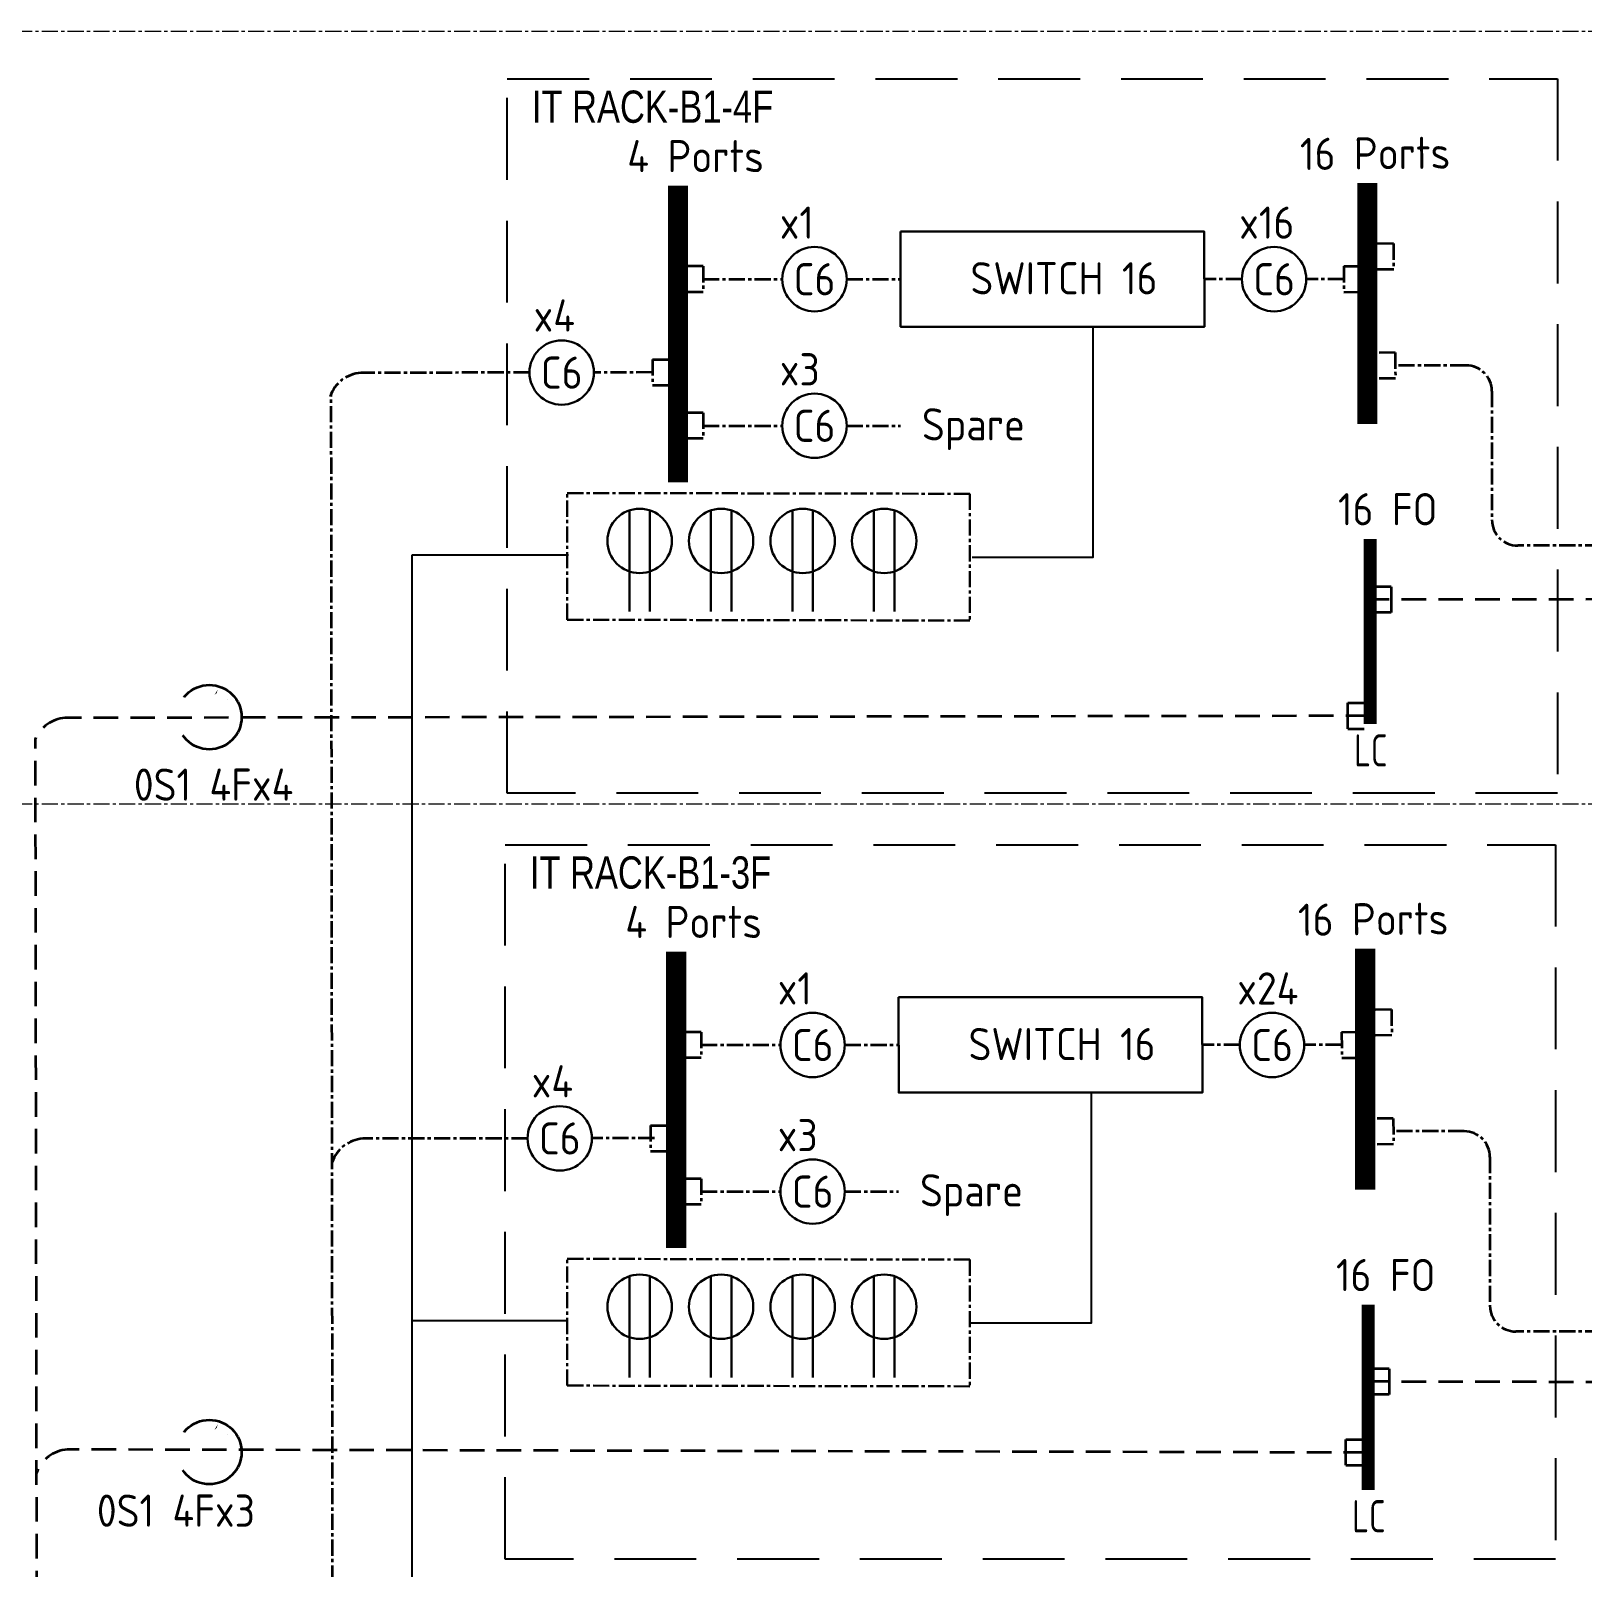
# Model space of a CAD drawing. Header units: millimetres. Extents: x -197 to 1453, y -101 to 618.
# Drawn here: x -5.4 to 115, y 367.3 to 486.6 of the extents above; entities that cross this region are included whole.
import ezdxf
from ezdxf.enums import TextEntityAlignment as Align

# ---------------------------------------------------------------- set-up
doc = ezdxf.new("R2010")
doc.units = ezdxf.units.MM
for name, pattern in [('HC-B_EC0-112 ZONE B-TELEPHONE & DATA SYSTEM SCHEMATIC (200529)$0$x-219010-E-00_Tell & Data System Schematic$0$CENTER', [2, 1.25, -0.25, 0.25, -0.25]), ('HC-B_EC0-112 ZONE B-TELEPHONE & DATA SYSTEM SCHEMATIC (200529)$0$x-219010-E-00_Tell & Data System Schematic$0$GEC-COMM_CENTER2', [28.575, 19.05, -3.175, 3.175, -3.175]), ('HC-B_EC0-112 ZONE B-TELEPHONE & DATA SYSTEM SCHEMATIC (200529)$0$x-219010-E-00_Tell & Data System Schematic$0$GEC-COMM_HIDDEN', [9.525, 6.35, -3.175]), ('HC-B_EC0-112 ZONE B-TELEPHONE & DATA SYSTEM SCHEMATIC (200529)$0$xx-219010_E-Tell & Data System Floor line$0$CENTER', [2, 1.25, -0.25, 0.25, -0.25])]:
    doc.linetypes.add(name, pattern=pattern)
for name, color, linetype in [('HC-B_EC0-112 ZONE B-TELEPHONE & DATA SYSTEM SCHEMATIC (200529)$0$GEC- E-TEXT', 7, 'Continuous'), ('HC-B_EC0-112 ZONE B-TELEPHONE & DATA SYSTEM SCHEMATIC (200529)$0$GEC-E-COMM-ENCL', 7, 'HC-B_EC0-112 ZONE B-TELEPHONE & DATA SYSTEM SCHEMATIC (200529)$0$x-219010-E-00_Tell & Data System Schematic$0$GEC-COMM_CENTER2'), ('HC-B_EC0-112 ZONE B-TELEPHONE & DATA SYSTEM SCHEMATIC (200529)$0$GEC-E-COMM-POWR-WIRE', 4, 'Continuous'), ('HC-B_EC0-112 ZONE B-TELEPHONE & DATA SYSTEM SCHEMATIC (200529)$0$GEC-G-ANNO-TEXT-EN', 7, 'Continuous')]:
    doc.layers.add(name, color=color, linetype=linetype)
for name, color, linetype, lineweight in [('HC-B_EC0-112 ZONE B-TELEPHONE & DATA SYSTEM SCHEMATIC (200529)$0$GEC-E-COMM-CABLE-CAT6', 3, 'HC-B_EC0-112 ZONE B-TELEPHONE & DATA SYSTEM SCHEMATIC (200529)$0$x-219010-E-00_Tell & Data System Schematic$0$CENTER', 35), ('HC-B_EC0-112 ZONE B-TELEPHONE & DATA SYSTEM SCHEMATIC (200529)$0$GEC-E-COMM-DIAG-EQPM', 6, 'Continuous', 30), ('HC-B_EC0-112 ZONE B-TELEPHONE & DATA SYSTEM SCHEMATIC (200529)$0$GEC-E-COMM-FEED', 5, 'HC-B_EC0-112 ZONE B-TELEPHONE & DATA SYSTEM SCHEMATIC (200529)$0$x-219010-E-00_Tell & Data System Schematic$0$CENTER', 50), ('HC-B_EC0-112 ZONE B-TELEPHONE & DATA SYSTEM SCHEMATIC (200529)$0$GEC-E-COMM-OPTICAL FIBER- 4F', 5, 'HC-B_EC0-112 ZONE B-TELEPHONE & DATA SYSTEM SCHEMATIC (200529)$0$x-219010-E-00_Tell & Data System Schematic$0$GEC-COMM_HIDDEN', 35), ('HC-B_EC0-112 ZONE B-TELEPHONE & DATA SYSTEM SCHEMATIC (200529)$0$GEC-E-DIAG-BORD', 7, 'HC-B_EC0-112 ZONE B-TELEPHONE & DATA SYSTEM SCHEMATIC (200529)$0$x-219010-E-00_Tell & Data System Schematic$0$CENTER', 18), ('HC-B_EC0-112 ZONE B-TELEPHONE & DATA SYSTEM SCHEMATIC (200529)$0$GEC-E-DIAG-EQPM', 6, 'Continuous', 30), ('HC-B_EC0-112 ZONE B-TELEPHONE & DATA SYSTEM SCHEMATIC (200529)$0$xx-219010_E-Tell & Data System Floor line$0$GEC-G-DIAG-FLOR', 8, 'HC-B_EC0-112 ZONE B-TELEPHONE & DATA SYSTEM SCHEMATIC (200529)$0$xx-219010_E-Tell & Data System Floor line$0$CENTER', 9)]:
    doc.layers.add(name, color=color, linetype=linetype, lineweight=lineweight)
doc.styles.add('HC-B_EC0-112 ZONE B-TELEPHONE & DATA SYSTEM SCHEMATIC (200529)$0$x-219010-E-00_Tell & Data System Schematic$0$GEC-EN_Text Style-2.5mm-Isocp', font='isocp.shx', dxfattribs={"width": 0.8, "height": 2.5})
doc.styles.add('HC-B_EC0-112 ZONE B-TELEPHONE & DATA SYSTEM SCHEMATIC (200529)$0$x-219010-E-00_Tell & Data System Schematic$0$GEC-Text stype-EN', font='isocp.shx', dxfattribs={"height": 2.5})
doc.styles.add('HC-B_EC0-112 ZONE B-TELEPHONE & DATA SYSTEM SCHEMATIC (200529)$0$x-219010-E-00_Tell & Data System Schematic$0$GEC-VN_Text Style-2.5mm-Hoatbif-WF 0.8', font='hoatbif.shx', dxfattribs={"width": 0.8, "height": 2.5})

# ---------------------------------------------------------------- blocks, each defined once
blk = doc.blocks.new('HC-B_EC0-112 ZONE B-TELEPHONE & DATA SYSTEM SCHEMATIC (200529)$0$xx-219010_E-Tell & Data System Floor line', base_point=(-18, 186.01))
at = {"layer": 'HC-B_EC0-112 ZONE B-TELEPHONE & DATA SYSTEM SCHEMATIC (200529)$0$xx-219010_E-Tell & Data System Floor line$0$GEC-G-DIAG-FLOR'}
for p, q in [((3.32, 672.57), (356.82, 672.57)), ((3.32, 612.57), (356.82, 612.57))]:
    blk.add_line(p, q, dxfattribs=at)
blk = doc.blocks.new('HC-B_EC0-112 ZONE B-TELEPHONE & DATA SYSTEM SCHEMATIC (200529)$0$x-219010-E-00_Tell & Data System Schematic$0$GEC-E_COMMS-DENOTES NUMBER OF FIRES')
for points in [[(0.57, 1.87, 0, 1, 0), (-0.38, 0.4, 0, 0, 0), (-1.7, -1.84, 0, 0, 0)], [(1.43, 1.38, 0, 1, 0), (0.51, -0.21, 0, 0, 0), (-0.77, -2.38, 0, 0, 0)]]:
    blk.add_lwpolyline(points, format="xyseb")
blk.add_circle((0, 0), 2.5)
at = {"color": 7, "style": 'HC-B_EC0-112 ZONE B-TELEPHONE & DATA SYSTEM SCHEMATIC (200529)$0$x-219010-E-00_Tell & Data System Schematic$0$GEC-EN_Text Style-2.5mm-Isocp'}
for tag, p in [('GEC-NAME', (4.35, 2.97)), ('DESCRIPTION-1', (4.35, -0.53)), ('DESCRIPTION-2', (4.35, -4.03)), ('SPARE', (4.35, -7.53))]:
    blk.add_attdef(tag, p, '', height=2.5, dxfattribs=at)
blk = doc.blocks.new('*U123')
at = {"ltscale": 0.2}
blk.add_lwpolyline([(-11.79, 3.7), (11.78, 3.7), (11.79, -3.7), (-11.78, -3.7)], close=True, dxfattribs=at)
at = {"color": 7, "style": 'HC-B_EC0-112 ZONE B-TELEPHONE & DATA SYSTEM SCHEMATIC (200529)$0$x-219010-E-00_Tell & Data System Schematic$0$GEC-EN_Text Style-2.5mm-Isocp'}
for tag, p in [('GEC-NAME', (16.83, 3.64)), ('DESCRIPTION-1', (16.83, 0.14)), ('DESCRIPTION-2', (16.83, -3.36)), ('SPARE', (16.83, -6.86))]:
    blk.add_attdef(tag, p, '', height=2.5, dxfattribs=at)
blk = doc.blocks.new('HC-B_EC0-112 ZONE B-TELEPHONE & DATA SYSTEM SCHEMATIC (200529)$0$x-219010-E-00_Tell & Data System Schematic$0$GEC-E_COMMS-CONNECTION')
for p, q in [((0, 1), (0, -1)), ((0, 1), (1.25, 1)), ((0, -1), (1.25, -1))]:
    blk.add_line(p, q)
at = {"color": 7, "style": 'HC-B_EC0-112 ZONE B-TELEPHONE & DATA SYSTEM SCHEMATIC (200529)$0$x-219010-E-00_Tell & Data System Schematic$0$GEC-EN_Text Style-2.5mm-Isocp'}
for tag, p in [('GEC-NAME', (5.97, 2.04)), ('DESCRIPTION-1', (5.97, -1.46)), ('DESCRIPTION-2', (5.97, -4.96)), ('SPARE', (5.97, -8.46))]:
    blk.add_attdef(tag, p, '', height=2.5, dxfattribs=at)
blk = doc.blocks.new('HC-B_EC0-112 ZONE B-TELEPHONE & DATA SYSTEM SCHEMATIC (200529)$0$x-219010-E-00_Tell & Data System Schematic$0$GEC-E_COMMS-CABLE-CAT.6')
blk.add_circle((0, 0), 2.5)
at = {"color": 7, "style": 'HC-B_EC0-112 ZONE B-TELEPHONE & DATA SYSTEM SCHEMATIC (200529)$0$x-219010-E-00_Tell & Data System Schematic$0$GEC-EN_Text Style-2.5mm-Isocp'}
for tag, p in [('DESCRIPTION-1', (8.39, 0.28)), ('DESCRIPTION-2', (8.39, -3.22)), ('SPARE', (8.39, -6.72))]:
    blk.add_attdef(tag, p, '', height=2.5, dxfattribs=at)
blk.add_attdef('GEC-NAME', text='', height=2.5, dxfattribs=at).set_placement((0, 0), align=Align.MIDDLE)
blk = doc.blocks.new('HC-B_EC0-112 ZONE B-TELEPHONE & DATA SYSTEM SCHEMATIC (200529)$0$x-219010-E-00_Tell & Data System Schematic$0$GEC-E_M_RECEPTACLE-DUPLEX-WALL')
for p, q in [((-0.8, 0), (-0.8, 7.86)), ((0.8, 0), (0.8, 7.86))]:
    blk.add_line(p, q)
blk.add_circle((0, 5.49), 2.5)
at = {"style": 'HC-B_EC0-112 ZONE B-TELEPHONE & DATA SYSTEM SCHEMATIC (200529)$0$x-219010-E-00_Tell & Data System Schematic$0$GEC-Text stype-EN'}
for tag, p in [('1300', (7.34, 7.23)), ('AC', (7.34, 3.21)), ('IP54', (7.34, -1.01)), ('OTHER', (7.34, -4.98))]:
    blk.add_attdef(tag, text='', height=2.5, dxfattribs=at).set_placement(p, align=Align.MIDDLE_LEFT)
blk = doc.blocks.new('HC-B_EC0-112 ZONE B-TELEPHONE & DATA SYSTEM SCHEMATIC (200529)')
at = {"layer": 'HC-B_EC0-112 ZONE B-TELEPHONE & DATA SYSTEM SCHEMATIC (200529)$0$GEC-E-COMM-CABLE-CAT6'}
for p, q in [((33.3, 460.05), (20.22, 460.03)), ((42.84, 460.07), (38.3, 460.06)), ((107.98, 458.61), (107.98, 448.62)), ((128.46, 446.62), (109.98, 446.62)), ((33.15, 400.6), (20.37, 400.58)), ((42.99, 400.61), (38.15, 400.61)), ((107.83, 399.16), (107.83, 387.61)), ((128.46, 385.61), (109.83, 385.61))]:
    blk.add_line(p, q, dxfattribs=at)
for points in [[(46.77, 467.3), (52.92, 467.3)], [(57.92, 467.3), (62.09, 467.3)], [(88.58, 467.3), (85.67, 467.3)], [(96.49, 467.3), (93.58, 467.3)], [(105.98, 460.6), (100.48, 460.6)], [(46.77, 455.92), (52.92, 455.92)], [(57.92, 455.92), (62.09, 455.92)], [(46.62, 407.85), (52.77, 407.85)], [(57.77, 407.85), (61.94, 407.85)], [(88.42, 407.85), (85.51, 407.85)], [(96.33, 407.85), (93.42, 407.85)], [(105.83, 401.15), (100.33, 401.15)], [(46.62, 396.47), (52.77, 396.47)], [(57.77, 396.47), (61.94, 396.47)]]:
    blk.add_lwpolyline(points, dxfattribs=at)
blk.add_lwpolyline([(139.98, 180.4), (20.25, 180.21, -0.414214), (18.24, 182.2), (17.92, 458.4)], format="xyb", dxfattribs=at)
for centre, radius, start, end in [((20.41, 457.32), 2.72, 94.0557, 161.2), ((105.98, 458.6), 2, 359.9992, 89.9992), ((109.98, 448.62), 2, 179.9992, 269.9992), ((105.83, 399.15), 2, 359.9992, 89.9992), ((20.56, 397.87), 2.72, 94.0557, 161.2), ((109.83, 387.61), 2, 179.9992, 269.9992)]:
    blk.add_arc(centre, radius, start, end, dxfattribs=at)
at = {"layer": 'HC-B_EC0-112 ZONE B-TELEPHONE & DATA SYSTEM SCHEMATIC (200529)$0$GEC-E-COMM-ENCL', "linetype": 'HC-B_EC0-112 ZONE B-TELEPHONE & DATA SYSTEM SCHEMATIC (200529)$0$x-219010-E-00_Tell & Data System Schematic$0$GEC-COMM_HIDDEN'}
for points in [[(31.58, 482.85), (113.07, 482.85), (113.07, 427.39), (31.58, 427.39)], [(31.42, 423.39), (112.92, 423.39), (112.92, 367.94), (31.42, 367.94)]]:
    blk.add_lwpolyline(points, close=True, dxfattribs=at)
at = {"layer": 'HC-B_EC0-112 ZONE B-TELEPHONE & DATA SYSTEM SCHEMATIC (200529)$0$GEC-E-COMM-FEED', "color": 3, "const_width": 1.56}
for points in [[(44.83, 451.53), (44.83, 474.55)], [(98.31, 456.06), (98.31, 474.77)], [(44.68, 392.08), (44.68, 415.1)], [(98.15, 396.61), (98.15, 415.32)]]:
    blk.add_lwpolyline(points, dxfattribs=at)
at = {"layer": 'HC-B_EC0-112 ZONE B-TELEPHONE & DATA SYSTEM SCHEMATIC (200529)$0$GEC-E-COMM-FEED', "const_width": 1}
for points in [[(98.54, 447.14), (98.54, 432.76)], [(98.38, 387.69), (98.38, 373.31)]]:
    blk.add_lwpolyline(points, dxfattribs=at)
at = {"layer": 'HC-B_EC0-112 ZONE B-TELEPHONE & DATA SYSTEM SCHEMATIC (200529)$0$GEC-E-COMM-OPTICAL FIBER- 4F', "linetype": 'HC-B_EC0-112 ZONE B-TELEPHONE & DATA SYSTEM SCHEMATIC (200529)$0$x-219010-E-00_Tell & Data System Schematic$0$GEC-COMM_HIDDEN', "ltscale": 0.3}
for p, q in [((177.17, 442.54), (98.54, 442.42)), ((98.54, 433.4), (-2.74, 433.24)), ((177.17, 381.53), (98.38, 381.72)), ((98.38, 376.21), (-2.56, 376.45))]:
    blk.add_line(p, q, dxfattribs=at)
blk.add_lwpolyline([(6.43, 231.71), (-2.71, 231.7, -0.414214), (-4.72, 233.69), (-5.03, 431.64)], format="xyb", dxfattribs=at)
for centre, end in [((-2.55, 430.53), 155.8191), ((-2.37, 373.74), 161.2)]:
    blk.add_arc(centre, 2.72, 94.0557, end, dxfattribs=at)
at = {"layer": 'HC-B_EC0-112 ZONE B-TELEPHONE & DATA SYSTEM SCHEMATIC (200529)$0$GEC-E-COMM-POWR-WIRE'}
for p, q in [((24.2, 445.9), (36.34, 445.9)), ((24.2, 386.45), (36.23, 386.45))]:
    blk.add_line(p, q, dxfattribs=at)
for points in [[(67.64, 445.72), (77.05, 445.72), (77.05, 463.6)], [(24.2, 321.76), (24.2, 445.9)], [(67.48, 386.27), (76.9, 386.27), (76.9, 404.15)]]:
    blk.add_lwpolyline(points, dxfattribs=at)
at = {"layer": 'HC-B_EC0-112 ZONE B-TELEPHONE & DATA SYSTEM SCHEMATIC (200529)$0$GEC-E-DIAG-BORD', "lineweight": 30}
for points in [[(36.23, 450.7), (67.48, 450.64), (67.48, 440.8), (36.23, 440.86)], [(36.23, 391.25), (67.48, 391.19), (67.48, 381.35), (36.23, 381.41)]]:
    blk.add_lwpolyline(points, close=True, dxfattribs=at)
blk.add_blockref('HC-B_EC0-112 ZONE B-TELEPHONE & DATA SYSTEM SCHEMATIC (200529)$0$xx-219010_E-Tell & Data System Floor line', (-87.86, 0))
at = {"layer": 'HC-B_EC0-112 ZONE B-TELEPHONE & DATA SYSTEM SCHEMATIC (200529)$0$GEC-E-COMM-CABLE-CAT6', "xscale": -1, "rotation": 0.564411329165786}
for p in [(100.35, 469.06), (100.48, 460.6), (100.2, 409.6), (100.33, 401.15)]:
    blk.add_blockref('HC-B_EC0-112 ZONE B-TELEPHONE & DATA SYSTEM SCHEMATIC (200529)$0$x-219010-E-00_Tell & Data System Schematic$0$GEC-E_COMMS-CONNECTION', p, dxfattribs=at)
at = {"layer": 'HC-B_EC0-112 ZONE B-TELEPHONE & DATA SYSTEM SCHEMATIC (200529)$0$GEC-E-COMM-CABLE-CAT6', "xscale": -1}
for p in [(46.77, 467.3), (46.77, 455.92), (46.62, 407.85), (46.62, 396.47)]:
    blk.add_blockref('HC-B_EC0-112 ZONE B-TELEPHONE & DATA SYSTEM SCHEMATIC (200529)$0$x-219010-E-00_Tell & Data System Schematic$0$GEC-E_COMMS-CONNECTION', p, dxfattribs=at)
at = {"layer": 'HC-B_EC0-112 ZONE B-TELEPHONE & DATA SYSTEM SCHEMATIC (200529)$0$GEC-E-COMM-CABLE-CAT6', "rotation": 0.5644113291657458}
for p in [(96.49, 467.3), (96.33, 407.85)]:
    blk.add_blockref('HC-B_EC0-112 ZONE B-TELEPHONE & DATA SYSTEM SCHEMATIC (200529)$0$x-219010-E-00_Tell & Data System Schematic$0$GEC-E_COMMS-CONNECTION', p, dxfattribs=at)
at = {"layer": 'HC-B_EC0-112 ZONE B-TELEPHONE & DATA SYSTEM SCHEMATIC (200529)$0$GEC-E-COMM-CABLE-CAT6'}
for p in [(42.84, 460.07), (42.69, 400.61)]:
    blk.add_blockref('HC-B_EC0-112 ZONE B-TELEPHONE & DATA SYSTEM SCHEMATIC (200529)$0$x-219010-E-00_Tell & Data System Schematic$0$GEC-E_COMMS-CONNECTION', p, dxfattribs=at)
at = {"layer": 'HC-B_EC0-112 ZONE B-TELEPHONE & DATA SYSTEM SCHEMATIC (200529)$0$GEC-E-COMM-DIAG-EQPM'}
ref = blk.add_blockref('*U123', (73.88, 467.3), dxfattribs=at)
ref.add_attrib('GEC-NAME', 'SWITCH 16', (67.52, 466.12), dxfattribs={"layer": '0', "color": 7, "height": 2.5, "style": 'HC-B_EC0-112 ZONE B-TELEPHONE & DATA SYSTEM SCHEMATIC (200529)$0$x-219010-E-00_Tell & Data System Schematic$0$GEC-EN_Text Style-2.5mm-Isocp'})
ref = blk.add_blockref('*U123', (73.73, 407.85), dxfattribs=at)
ref.add_attrib('GEC-NAME', 'SWITCH 16', (67.37, 406.67), dxfattribs={"layer": '0', "color": 7, "height": 2.5, "style": 'HC-B_EC0-112 ZONE B-TELEPHONE & DATA SYSTEM SCHEMATIC (200529)$0$x-219010-E-00_Tell & Data System Schematic$0$GEC-EN_Text Style-2.5mm-Isocp'})
at = {"layer": 'HC-B_EC0-112 ZONE B-TELEPHONE & DATA SYSTEM SCHEMATIC (200529)$0$GEC-E-COMM-OPTICAL FIBER- 4F', "xscale": -1}
for p in [(100.16, 442.42), (100.01, 381.71)]:
    blk.add_blockref('HC-B_EC0-112 ZONE B-TELEPHONE & DATA SYSTEM SCHEMATIC (200529)$0$x-219010-E-00_Tell & Data System Schematic$0$GEC-E_COMMS-CONNECTION', p, dxfattribs=at)
at = {"layer": 'HC-B_EC0-112 ZONE B-TELEPHONE & DATA SYSTEM SCHEMATIC (200529)$0$GEC-E-COMM-OPTICAL FIBER- 4F'}
ref = blk.add_blockref('HC-B_EC0-112 ZONE B-TELEPHONE & DATA SYSTEM SCHEMATIC (200529)$0$x-219010-E-00_Tell & Data System Schematic$0$GEC-E_COMMS-DENOTES NUMBER OF FIRES', (8.46, 433.3), dxfattribs=at)
ref.add_attrib('GEC-NAME', '0S1 4Fx4', (2.6, 426.81), dxfattribs={"layer": '0', "color": 7, "height": 2.5, "style": 'HC-B_EC0-112 ZONE B-TELEPHONE & DATA SYSTEM SCHEMATIC (200529)$0$x-219010-E-00_Tell & Data System Schematic$0$GEC-EN_Text Style-2.5mm-Isocp'})
at = {"layer": 'HC-B_EC0-112 ZONE B-TELEPHONE & DATA SYSTEM SCHEMATIC (200529)$0$GEC-E-COMM-OPTICAL FIBER- 4F', "xscale": -1, "rotation": 180}
for p in [(96.81, 433.4), (96.64, 376.22)]:
    blk.add_blockref('HC-B_EC0-112 ZONE B-TELEPHONE & DATA SYSTEM SCHEMATIC (200529)$0$x-219010-E-00_Tell & Data System Schematic$0$GEC-E_COMMS-CONNECTION', p, dxfattribs=at)
at = {"layer": 'HC-B_EC0-112 ZONE B-TELEPHONE & DATA SYSTEM SCHEMATIC (200529)$0$GEC-E-COMM-OPTICAL FIBER- 4F'}
ref = blk.add_blockref('HC-B_EC0-112 ZONE B-TELEPHONE & DATA SYSTEM SCHEMATIC (200529)$0$x-219010-E-00_Tell & Data System Schematic$0$GEC-E_COMMS-DENOTES NUMBER OF FIRES', (8.46, 376.25), dxfattribs=at)
ref.add_attrib('GEC-NAME', '0S1 4Fx3', (-0.27, 370.45), dxfattribs={"layer": '0', "color": 7, "height": 2.5, "style": 'HC-B_EC0-112 ZONE B-TELEPHONE & DATA SYSTEM SCHEMATIC (200529)$0$x-219010-E-00_Tell & Data System Schematic$0$GEC-EN_Text Style-2.5mm-Isocp'})
at = {"layer": 'HC-B_EC0-112 ZONE B-TELEPHONE & DATA SYSTEM SCHEMATIC (200529)$0$GEC-E-DIAG-EQPM', "color": 1}
ref = blk.add_blockref('HC-B_EC0-112 ZONE B-TELEPHONE & DATA SYSTEM SCHEMATIC (200529)$0$x-219010-E-00_Tell & Data System Schematic$0$GEC-E_COMMS-CABLE-CAT.6', (55.42, 467.3), dxfattribs=at)
ref.add_attrib('GEC-NAME', 'C6', dxfattribs={"layer": '0', "color": 7, "height": 2.5, "style": 'HC-B_EC0-112 ZONE B-TELEPHONE & DATA SYSTEM SCHEMATIC (200529)$0$x-219010-E-00_Tell & Data System Schematic$0$GEC-EN_Text Style-2.5mm-Isocp'}).set_placement((55.42, 467.3), align=Align.MIDDLE)
ref.add_attrib('DESCRIPTION-1', 'x1', (52.72, 470.44), dxfattribs={"layer": '0', "color": 7, "height": 2.5, "style": 'HC-B_EC0-112 ZONE B-TELEPHONE & DATA SYSTEM SCHEMATIC (200529)$0$x-219010-E-00_Tell & Data System Schematic$0$GEC-EN_Text Style-2.5mm-Isocp'})
ref = blk.add_blockref('HC-B_EC0-112 ZONE B-TELEPHONE & DATA SYSTEM SCHEMATIC (200529)$0$x-219010-E-00_Tell & Data System Schematic$0$GEC-E_COMMS-CABLE-CAT.6', (91.08, 467.3), dxfattribs=at)
ref.add_attrib('GEC-NAME', 'C6', dxfattribs={"layer": '0', "color": 7, "height": 2.5, "style": 'HC-B_EC0-112 ZONE B-TELEPHONE & DATA SYSTEM SCHEMATIC (200529)$0$x-219010-E-00_Tell & Data System Schematic$0$GEC-EN_Text Style-2.5mm-Isocp'}).set_placement((91.08, 467.3), align=Align.MIDDLE)
ref.add_attrib('DESCRIPTION-1', 'x16', (88.37, 470.44), dxfattribs={"layer": '0', "color": 7, "height": 2.5, "style": 'HC-B_EC0-112 ZONE B-TELEPHONE & DATA SYSTEM SCHEMATIC (200529)$0$x-219010-E-00_Tell & Data System Schematic$0$GEC-EN_Text Style-2.5mm-Isocp'})
ref = blk.add_blockref('HC-B_EC0-112 ZONE B-TELEPHONE & DATA SYSTEM SCHEMATIC (200529)$0$x-219010-E-00_Tell & Data System Schematic$0$GEC-E_COMMS-CABLE-CAT.6', (35.8, 460.05), dxfattribs=at)
ref.add_attrib('GEC-NAME', 'C6', dxfattribs={"layer": '0', "color": 7, "height": 2.5, "style": 'HC-B_EC0-112 ZONE B-TELEPHONE & DATA SYSTEM SCHEMATIC (200529)$0$x-219010-E-00_Tell & Data System Schematic$0$GEC-EN_Text Style-2.5mm-Isocp'}).set_placement((35.8, 460.05), align=Align.MIDDLE)
ref.add_attrib('DESCRIPTION-2', 'x4', (33.62, 463.23), dxfattribs={"layer": '0', "color": 7, "height": 2.5, "style": 'HC-B_EC0-112 ZONE B-TELEPHONE & DATA SYSTEM SCHEMATIC (200529)$0$x-219010-E-00_Tell & Data System Schematic$0$GEC-EN_Text Style-2.5mm-Isocp'})
ref = blk.add_blockref('HC-B_EC0-112 ZONE B-TELEPHONE & DATA SYSTEM SCHEMATIC (200529)$0$x-219010-E-00_Tell & Data System Schematic$0$GEC-E_COMMS-CABLE-CAT.6', (55.42, 455.92), dxfattribs=at)
ref.add_attrib('GEC-NAME', 'C6', dxfattribs={"layer": '0', "color": 7, "height": 2.5, "style": 'HC-B_EC0-112 ZONE B-TELEPHONE & DATA SYSTEM SCHEMATIC (200529)$0$x-219010-E-00_Tell & Data System Schematic$0$GEC-EN_Text Style-2.5mm-Isocp'}).set_placement((55.42, 455.92), align=Align.MIDDLE)
ref.add_attrib('DESCRIPTION-1', 'x3', (52.72, 459.05), dxfattribs={"layer": '0', "color": 7, "height": 2.5, "style": 'HC-B_EC0-112 ZONE B-TELEPHONE & DATA SYSTEM SCHEMATIC (200529)$0$x-219010-E-00_Tell & Data System Schematic$0$GEC-EN_Text Style-2.5mm-Isocp'})
at = {"layer": 'HC-B_EC0-112 ZONE B-TELEPHONE & DATA SYSTEM SCHEMATIC (200529)$0$GEC-E-DIAG-EQPM'}
for p in [(41.85, 441.49), (48.17, 441.49), (54.5, 441.49), (60.82, 441.49), (41.85, 382.04), (48.17, 382.04), (54.5, 382.04), (60.82, 382.04)]:
    blk.add_blockref('HC-B_EC0-112 ZONE B-TELEPHONE & DATA SYSTEM SCHEMATIC (200529)$0$x-219010-E-00_Tell & Data System Schematic$0$GEC-E_M_RECEPTACLE-DUPLEX-WALL', p, dxfattribs=at)
at = {"layer": 'HC-B_EC0-112 ZONE B-TELEPHONE & DATA SYSTEM SCHEMATIC (200529)$0$GEC-E-DIAG-EQPM', "color": 1}
ref = blk.add_blockref('HC-B_EC0-112 ZONE B-TELEPHONE & DATA SYSTEM SCHEMATIC (200529)$0$x-219010-E-00_Tell & Data System Schematic$0$GEC-E_COMMS-CABLE-CAT.6', (55.27, 407.85), dxfattribs=at)
ref.add_attrib('GEC-NAME', 'C6', dxfattribs={"layer": '0', "color": 7, "height": 2.5, "style": 'HC-B_EC0-112 ZONE B-TELEPHONE & DATA SYSTEM SCHEMATIC (200529)$0$x-219010-E-00_Tell & Data System Schematic$0$GEC-EN_Text Style-2.5mm-Isocp'}).set_placement((55.27, 407.85), align=Align.MIDDLE)
ref.add_attrib('DESCRIPTION-1', 'x1', (52.56, 410.99), dxfattribs={"layer": '0', "color": 7, "height": 2.5, "style": 'HC-B_EC0-112 ZONE B-TELEPHONE & DATA SYSTEM SCHEMATIC (200529)$0$x-219010-E-00_Tell & Data System Schematic$0$GEC-EN_Text Style-2.5mm-Isocp'})
ref = blk.add_blockref('HC-B_EC0-112 ZONE B-TELEPHONE & DATA SYSTEM SCHEMATIC (200529)$0$x-219010-E-00_Tell & Data System Schematic$0$GEC-E_COMMS-CABLE-CAT.6', (90.92, 407.85), dxfattribs=at)
ref.add_attrib('GEC-NAME', 'C6', dxfattribs={"layer": '0', "color": 7, "height": 2.5, "style": 'HC-B_EC0-112 ZONE B-TELEPHONE & DATA SYSTEM SCHEMATIC (200529)$0$x-219010-E-00_Tell & Data System Schematic$0$GEC-EN_Text Style-2.5mm-Isocp'}).set_placement((90.92, 407.85), align=Align.MIDDLE)
ref.add_attrib('DESCRIPTION-1', 'x24', (88.22, 410.99), dxfattribs={"layer": '0', "color": 7, "height": 2.5, "style": 'HC-B_EC0-112 ZONE B-TELEPHONE & DATA SYSTEM SCHEMATIC (200529)$0$x-219010-E-00_Tell & Data System Schematic$0$GEC-EN_Text Style-2.5mm-Isocp'})
ref = blk.add_blockref('HC-B_EC0-112 ZONE B-TELEPHONE & DATA SYSTEM SCHEMATIC (200529)$0$x-219010-E-00_Tell & Data System Schematic$0$GEC-E_COMMS-CABLE-CAT.6', (35.65, 400.6), dxfattribs=at)
ref.add_attrib('GEC-NAME', 'C6', dxfattribs={"layer": '0', "color": 7, "height": 2.5, "style": 'HC-B_EC0-112 ZONE B-TELEPHONE & DATA SYSTEM SCHEMATIC (200529)$0$x-219010-E-00_Tell & Data System Schematic$0$GEC-EN_Text Style-2.5mm-Isocp'}).set_placement((35.65, 400.6), align=Align.MIDDLE)
ref.add_attrib('DESCRIPTION-2', 'x4', (33.47, 403.78), dxfattribs={"layer": '0', "color": 7, "height": 2.5, "style": 'HC-B_EC0-112 ZONE B-TELEPHONE & DATA SYSTEM SCHEMATIC (200529)$0$x-219010-E-00_Tell & Data System Schematic$0$GEC-EN_Text Style-2.5mm-Isocp'})
ref = blk.add_blockref('HC-B_EC0-112 ZONE B-TELEPHONE & DATA SYSTEM SCHEMATIC (200529)$0$x-219010-E-00_Tell & Data System Schematic$0$GEC-E_COMMS-CABLE-CAT.6', (55.27, 396.47), dxfattribs=at)
ref.add_attrib('GEC-NAME', 'C6', dxfattribs={"layer": '0', "color": 7, "height": 2.5, "style": 'HC-B_EC0-112 ZONE B-TELEPHONE & DATA SYSTEM SCHEMATIC (200529)$0$x-219010-E-00_Tell & Data System Schematic$0$GEC-EN_Text Style-2.5mm-Isocp'}).set_placement((55.27, 396.47), align=Align.MIDDLE)
ref.add_attrib('DESCRIPTION-1', 'x3', (52.56, 399.6), dxfattribs={"layer": '0', "color": 7, "height": 2.5, "style": 'HC-B_EC0-112 ZONE B-TELEPHONE & DATA SYSTEM SCHEMATIC (200529)$0$x-219010-E-00_Tell & Data System Schematic$0$GEC-EN_Text Style-2.5mm-Isocp'})
at = {"layer": 'HC-B_EC0-112 ZONE B-TELEPHONE & DATA SYSTEM SCHEMATIC (200529)$0$GEC- E-TEXT', "style": 'HC-B_EC0-112 ZONE B-TELEPHONE & DATA SYSTEM SCHEMATIC (200529)$0$x-219010-E-00_Tell & Data System Schematic$0$GEC-VN_Text Style-2.5mm-Hoatbif-WF 0.8', "width": 0.8}
for s, p in [('IT RACK-B1-4F', (33.49, 481.94)), ('IT RACK-B1-3F', (33.33, 422.49))]:
    blk.add_text(s, height=2.5, dxfattribs=at).set_placement(p, align=Align.TOP_LEFT)
at = {"layer": 'HC-B_EC0-112 ZONE B-TELEPHONE & DATA SYSTEM SCHEMATIC (200529)$0$GEC- E-TEXT', "style": 'HC-B_EC0-112 ZONE B-TELEPHONE & DATA SYSTEM SCHEMATIC (200529)$0$x-219010-E-00_Tell & Data System Schematic$0$GEC-Text stype-EN'}
for s, p in [('4 Ports', (46.19, 476.85)), ('Spare', (67.75, 456.03)), ('16 FO', (99.9, 449.44)), ('4 Ports', (46.04, 417.4)), ('Spare', (67.6, 396.57)), ('16 FO', (99.74, 389.99))]:
    blk.add_text(s, height=2.5, dxfattribs=at).set_placement(p, align=Align.MIDDLE_CENTER)
for p in [(98.92, 477.07), (98.77, 417.62)]:
    blk.add_text('16 Ports', height=2.5, rotation=0.5644, dxfattribs=at).set_placement(p, align=Align.MIDDLE_CENTER)
at = {"layer": 'HC-B_EC0-112 ZONE B-TELEPHONE & DATA SYSTEM SCHEMATIC (200529)$0$GEC-G-ANNO-TEXT-EN', "char_height": 2.5, "attachment_point": 3, "style": 'HC-B_EC0-112 ZONE B-TELEPHONE & DATA SYSTEM SCHEMATIC (200529)$0$x-219010-E-00_Tell & Data System Schematic$0$GEC-EN_Text Style-2.5mm-Isocp'}
for insert in [(99.88, 431.97), (99.73, 372.52)]:
    blk.add_mtext_dynamic_manual_height_columns('LC', width=10.3454, gutter_width=12.5, heights=[0], dxfattribs=dict(at, insert=insert))

msp = doc.modelspace()

# ---------------------------------------------------------------- block references
msp.add_blockref('HC-B_EC0-112 ZONE B-TELEPHONE & DATA SYSTEM SCHEMATIC (200529)', (0, 0))

doc.saveas('drawing.dxf')
